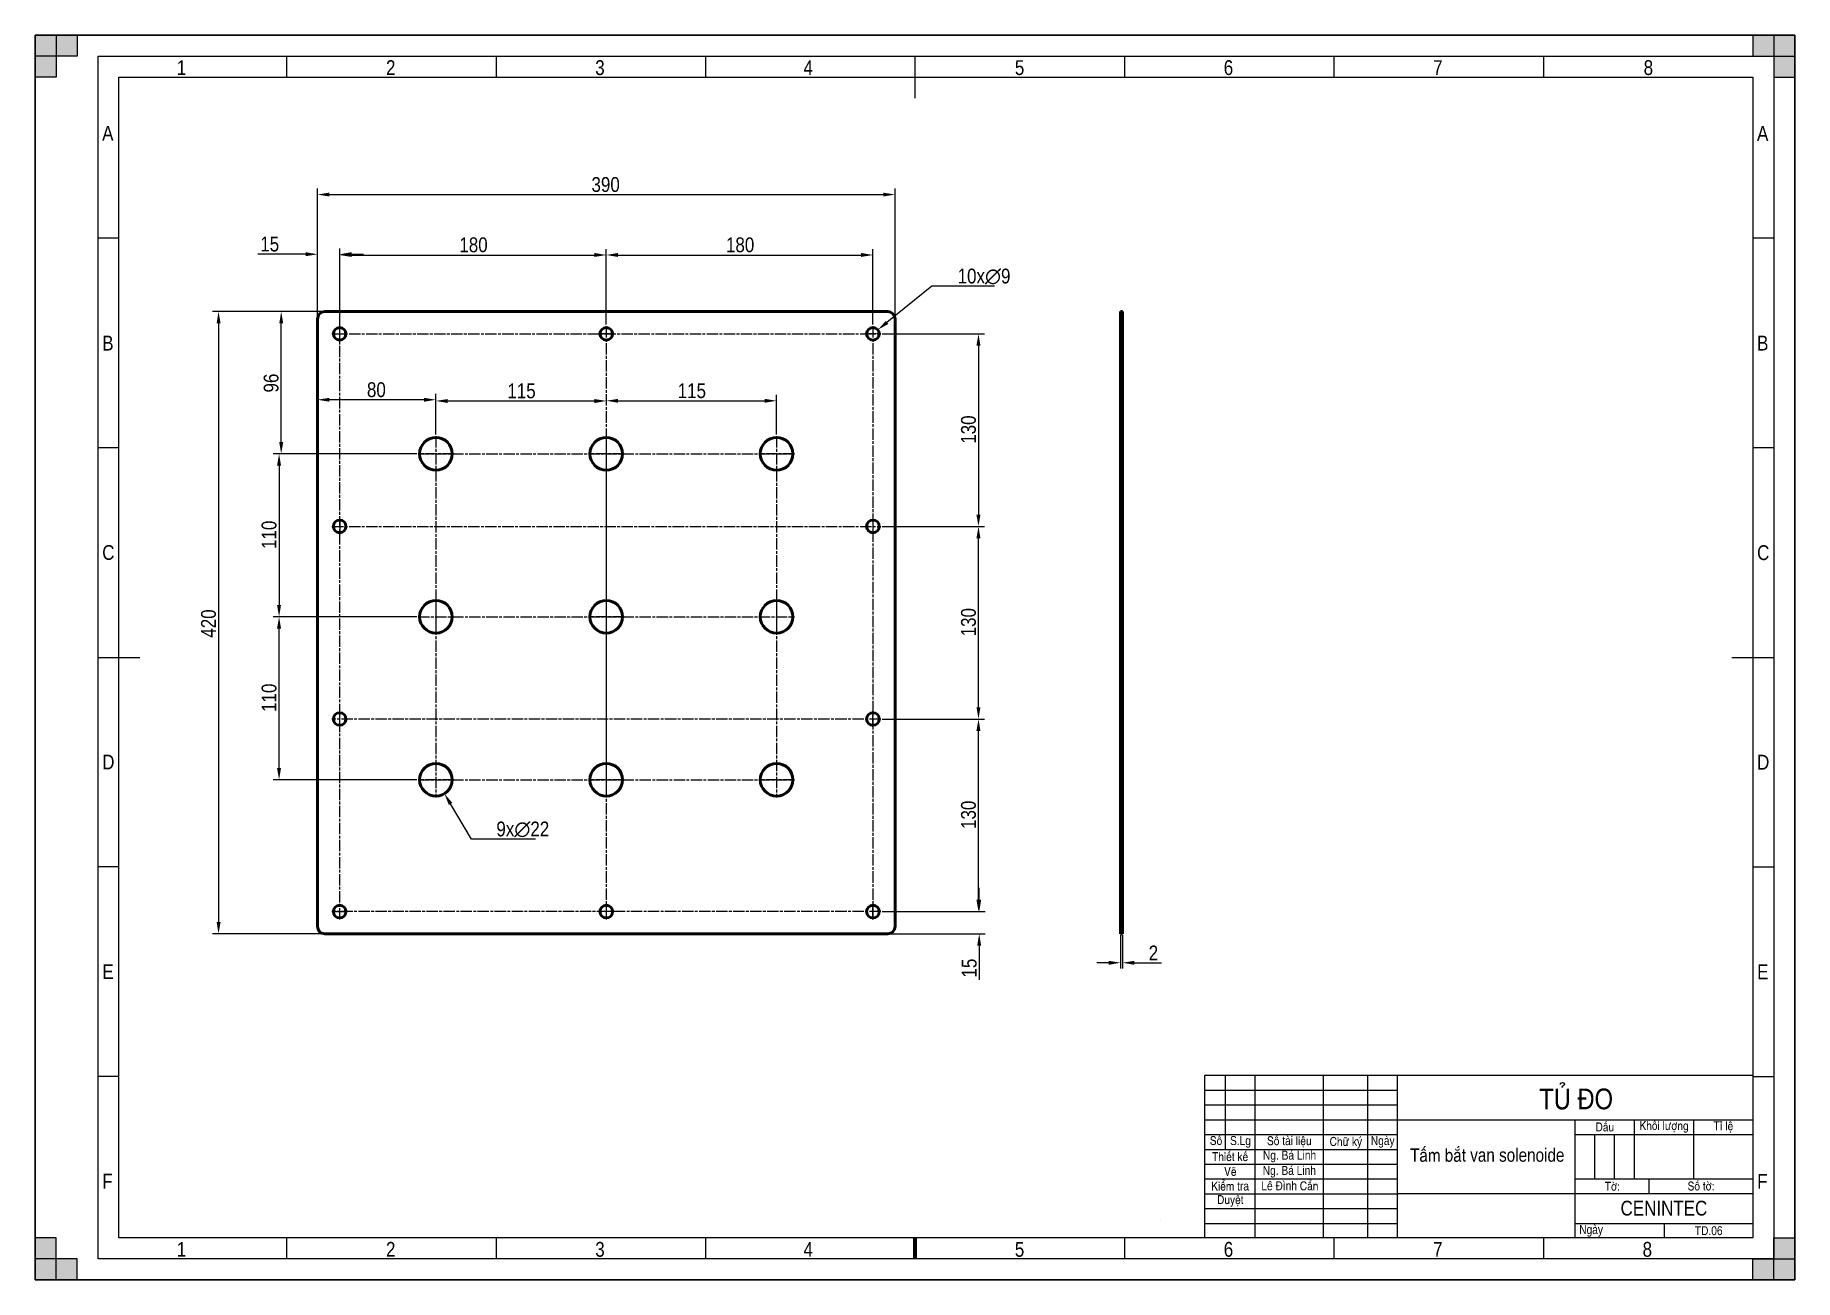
# Model space of a CAD drawing. Header units: millimetres. Extents: x 0 to 1188, y 0 to 840.
import ezdxf

# ---------------------------------------------------------------- set-up
doc = ezdxf.new("R2010")
doc.units = ezdxf.units.MM
doc.header["$LTSCALE"] = 2
doc.linetypes.add('CHAIN', pattern=[0.7087, 0.4724, -0.0591, 0.1181, -0.0591])
doc.linetypes.add('DASHED', pattern=[0.2067, 0.1654, -0.0413])
for name, color, linetype, lineweight in [('Border (ANSI)', 7, 'Continuous', 70), ('Center Mark (ANSI)', 7, 'Continuous', 25), ('Centerline (ANSI)', 7, 'Continuous', 25), ('Co ban', 7, 'Continuous', 50), ('Dimension (ANSI)', 7, 'Continuous', 25), ('Symbol (ANSI)', 7, 'Continuous', 25)]:
    doc.layers.add(name, color=color, linetype=linetype, lineweight=lineweight)
for name, color, linetype, lineweight, true_color in [('Khung ban ve', 5, 'Continuous', 15, 0x0000ff), ('Manh', 7, 'DASHED', 25, 0x008000), ('Manh khung ten', 7, 'Continuous', 15, 0x994c4c), ('Net chu', 30, 'Continuous', 15, 0xff7f00), ('THIN', 5, 'Continuous', 15, 0x0000ff)]:
    doc.layers.add(name, color=color, linetype=linetype, lineweight=lineweight, true_color=true_color)
doc.styles.add('Linh_50', font='')
doc.styles.add('Note Text (ANSI)', font='')
doc.styles.add('StandardAM_ANSI', font='')
doc.styles.get('Linh_50').set_extended_font_data('VNI-Helve-Condense')
doc.styles.get('Note Text (ANSI)').set_extended_font_data('VNI-Helve-Condense')
doc.styles.get('StandardAM_ANSI').set_extended_font_data('VNI-Helve-Condense')
doc.dimstyles.new('Default - mm (ANSI)', dxfattribs={"dimscale": 2, "dimtxt": 5, "dimasz": 4, "dimexe": 2, "dimexo": 0.5, "dimgap": 0.8, "dimtad": 1, "dimtoh": 1, "dimdec": 0, "dimrnd": 1e-08, "dimzin": 4, "dimdsep": 46, "dimtxsty": 'StandardAM_ANSI', "dimcen": 0.09, "dimdle": 10, "dimclrd": 256, "dimclre": 256, "dimclrt": 256, "dimadec": 1, "dimazin": 1, "dimtfac": 0.61, "dimtofl": 0, "dimtmove": 0, "dimatfit": 3, "dimldrblk": 'DOT', "dimfxl": 1, "dimtolj": 1, "dimtzin": 4, "dimlwd": -1, "dimlwe": -1, "dimarcsym": 0})

# ---------------------------------------------------------------- blocks, each defined once
blk = doc.blocks.new('Borders A2_Thuong')
at = {"layer": 'THIN'}
for points in [[(0.01, 420.04), (14.15, 420.04), (14.15, 412.96), (0.01, 412.96)], [(7.08, 420.04), (7.08, 405.89), (0.01, 405.89), (0.01, 420.04)], [(594.01, 412.96), (594.01, 420.04), (579.87, 420.04), (579.87, 412.96)], [(594.01, 420.04), (586.94, 420.04), (586.94, 405.89), (594.01, 405.89)], [(0.01, -0.01), (7.08, -0.01), (7.08, 14.14), (0.01, 14.14)], [(586.94, -0.01), (586.94, 14.14), (594.01, 14.14), (594.01, -0.01)], [(0.01, 7.06), (0.01, -0.01), (14.15, -0.01), (14.15, 7.06)], [(594.01, -0.01), (579.87, -0.01), (579.87, 7.06), (594.01, 7.06)]]:
    blk.add_hatch(color=256, dxfattribs=at).paths.add_polyline_path(points)
at = {"layer": 'Border (ANSI)'}
for p, q in [((379.87, 20.06), (379.87, 20.02)), ((297.01, 14.14), (297.01, 7.06))]:
    blk.add_line(p, q, dxfattribs=at)
at = {"layer": 'Khung ban ve'}
for p, q in [((297.01, 412.96), (297.01, 398.82)), ((28.3, 405.89), (579.87, 405.89)), ((28.3, 14.14), (28.3, 405.89)), ((579.87, 405.89), (579.87, 14.14)), ((21.23, 210.01), (35.37, 210.01)), ((572.8, 210.01), (586.94, 210.01)), ((394.87, 69.02), (579.89, 69.02)), ((394.87, 14.02), (394.87, 69.02)), ((401.87, 44.02), (401.87, 69.02)), ((411.87, 14.02), (411.87, 69.02)), ((434.87, 14.02), (434.87, 69.02)), ((449.87, 14.02), (449.87, 69.02)), ((459.87, 14.02), (459.87, 69.02)), ((579.87, 64.02), (579.89, 64.02)), ((394.87, 54.02), (579.89, 54.02)), ((519.87, 14.02), (519.87, 54.02)), ((539.87, 34.02), (539.87, 54.02)), ((559.87, 34.02), (559.87, 54.02)), ((579.87, 59.02), (579.89, 59.02)), ((394.87, 49.02), (459.87, 49.02)), ((519.87, 49.02), (579.89, 49.02)), ((394.87, 44.02), (459.87, 44.02)), ((579.87, 44.02), (579.89, 44.02)), ((579.87, 39.02), (579.89, 39.02)), ((519.87, 34.02), (579.89, 34.02)), ((544.87, 29.02), (544.87, 34.02)), ((579.87, 29.02), (459.87, 29.02)), ((579.87, 24.02), (579.89, 24.02)), ((579.87, 14.14), (28.3, 14.14))]:
    blk.add_line(p, q, dxfattribs=at)
at = {"layer": 'Manh khung ten', "lineweight": 25}
for p, q in [((594.01, 420.04), (0.01, 420.04)), ((0.01, 420.04), (0.01, -0.01)), ((594.01, -0.01), (594.01, 420.04)), ((0.01, -0.01), (594.01, -0.01))]:
    blk.add_line(p, q, dxfattribs=at)
at = {"layer": 'Manh khung ten'}
for p, q in [((0.01, 420.04), (594.01, 420.04)), ((0.01, -0.01), (0.01, 420.04)), ((594.01, 420.04), (594.01, -0.01)), ((21.23, 412.96), (586.94, 412.96)), ((21.23, 7.06), (21.23, 412.96)), ((84.87, 412.96), (84.87, 405.89)), ((155.58, 412.96), (155.58, 405.89)), ((367.73, 412.96), (367.73, 405.89)), ((438.44, 412.96), (438.44, 405.89)), ((509.15, 412.96), (509.15, 405.89)), ((586.94, 412.96), (586.94, 7.06)), ((28.25, 351.5), (21.2, 351.5)), ((586.89, 351.5), (579.84, 351.5)), ((28.27, 280.73), (21.23, 280.73)), ((586.92, 280.73), (579.87, 280.73)), ((28.27, 139.35), (21.23, 139.35)), ((586.92, 139.3), (579.87, 139.3)), ((28.3, 68.59), (21.25, 68.59)), ((586.94, 68.53), (579.89, 68.53)), ((394.87, 64.02), (459.87, 64.02)), ((394.87, 59.02), (459.87, 59.02)), ((526.54, 34.02), (526.54, 49.02)), ((533.2, 34.02), (533.2, 49.02)), ((394.87, 39.02), (459.87, 39.02)), ((394.87, 34.02), (459.87, 34.02)), ((394.87, 29.02), (459.87, 29.02)), ((394.87, 24.02), (459.87, 24.02)), ((394.87, 19.02), (459.87, 19.02)), ((519.87, 19.02), (579.89, 19.02)), ((549.88, 19.02), (549.88, 14.14)), ((84.87, 14.14), (84.87, 7.06)), ((155.58, 14.14), (155.58, 7.06)), ((226.3, 14.14), (226.3, 7.06)), ((367.73, 14.14), (367.73, 7.06)), ((438.44, 14.14), (438.44, 7.06)), ((509.15, 14.14), (509.15, 7.06)), ((586.94, 7.06), (21.23, 7.06)), ((594.01, -0.01), (0.01, -0.01))]:
    blk.add_line(p, q, dxfattribs=at)
at = {"layer": 'Net chu'}
blk.add_line((226.3, 412.96), (226.3, 405.89), dxfattribs=at)
at = {"layer": 'THIN'}
for p, q in [((0.01, 412.96), (0.01, 420.04)), ((0.01, 420.04), (14.15, 420.04)), ((0.01, 420.04), (7.08, 420.04)), ((0.01, 405.89), (0.01, 420.04)), ((7.08, 420.04), (7.08, 405.89)), ((14.15, 420.04), (14.15, 412.96)), ((594.01, 420.04), (579.87, 420.04)), ((579.87, 420.04), (579.87, 412.96)), ((594.01, 420.04), (586.94, 420.04)), ((586.94, 420.04), (586.94, 405.89)), ((594.01, 412.96), (594.01, 420.04)), ((594.01, 405.89), (594.01, 420.04)), ((14.15, 412.96), (0.01, 412.96)), ((579.87, 412.96), (594.01, 412.96)), ((7.08, 405.89), (0.01, 405.89)), ((586.94, 405.89), (594.01, 405.89)), ((7.08, 14.14), (0.01, 14.14)), ((0.01, 14.14), (0.01, -0.01)), ((7.08, -0.01), (7.08, 14.14)), ((586.94, -0.01), (586.94, 14.14)), ((586.94, 14.14), (594.01, 14.14)), ((594.01, 14.14), (594.01, -0.01)), ((0.01, 7.06), (0.01, -0.01)), ((14.15, 7.06), (0.01, 7.06)), ((14.15, -0.01), (14.15, 7.06)), ((579.87, -0.01), (579.87, 7.06)), ((579.87, 7.06), (594.01, 7.06)), ((594.01, 7.06), (594.01, -0.01)), ((0.01, -0.01), (14.15, -0.01)), ((0.01, -0.01), (7.08, -0.01)), ((594.01, -0.01), (579.87, -0.01)), ((594.01, -0.01), (586.94, -0.01))]:
    blk.add_line(p, q, dxfattribs=at)
at = {"layer": 'Border (ANSI)', "style": 'Note Text (ANSI)'}
for s, insert, char_height, width, attachment_point in [('Daáu', (529.87, 51.55), 3, 19.9371, 5), ('Khoái löôïng', (549.86, 51.58), 3, 19.9371, 5), ('Tæ leä', (569.89, 51.58), 3, 19.9948, 5), ('Soá', (398.63, 46.96), 3, 7.075, 5), ('S.Lg', (406.89, 46.52), 3, 10.0576, 5), ('Soá taøi lieäu', (423.36, 46.56), 3, 22.8599, 5), ('Chöõ kyù', (442.46, 46.22), 3, 15.0245, 5), ('Ngaøy', (454.9, 46.52), 3, 10.0163, 5), ('Thieát keá', (403.38, 41.55), 3, 16.9679, 5), ('Ng. Baù Linh', (423.45, 41.6), 3, 22.8602, 5), ('Veõ', (403.45, 36.54), 3, 17.0139, 5), ('Ng. Baù Linh', (423.38, 36.45), 3, 22.8602, 5), ('Kieåm tra', (403.38, 31.59), 3, 16.9779, 5), ('Leâ Ñình Caån', (423.56, 31.67), 3, 22.8602, 5), ('Tôø:', (532.42, 31.54), 3, 24.9188, 5), ('Soá tôø:', (562.36, 31.61), 3, 34.8305, 5), ('Duyeät', (403.45, 26.61), 3, 16.9779, 5), ('\\fVNI-Helve-Condense|b0|i0;\\H5.0000;CENINTEC', (549.82, 24.14), 5, 59.8872, 5), ('Ngaøy', (521.24, 16.5), 3, 30.0083, 4)]:
    blk.add_mtext(s, dxfattribs=dict(at, insert=insert, char_height=char_height, width=width, attachment_point=attachment_point))
at = {"layer": 'Net chu', "style": 'Linh_50'}
for s, p in [('1', (47.82, 406.6)), ('2', (118.43, 406.6)), ('3', (189.07, 406.6)), ('4', (259.37, 406.6)), ('5', (330.72, 406.6)), ('6', (401.23, 406.6)), ('7', (471.92, 406.6)), ('8', (542.99, 406.6)), ('A', (22.62, 384.44)), ('A', (581.26, 384.38)), ('B', (22.64, 313.62)), ('B', (581.28, 313.62)), ('C', (22.64, 242.96)), ('C', (581.28, 242.9)), ('D', (22.64, 172.24)), ('D', (581.28, 172.19)), ('E', (22.66, 101.47)), ('E', (581.31, 101.42)), ('F', (22.66, 30.76)), ('F', (581.31, 30.71)), ('1', (47.82, 7.77)), ('2', (118.43, 7.77)), ('3', (189.07, 7.77)), ('4', (259.37, 7.77)), ('5', (330.72, 7.77)), ('6', (401.23, 7.77)), ('7', (471.92, 7.77)), ('8', (542.63, 7.77))]:
    blk.add_text(s, height=5, dxfattribs=at).set_placement(p)
blk = doc.blocks.new('*D5')
at = {"layer": 'Defpoints', "color": 0, "transparency": 16777216}
for p in [(580.6, 732.5), (190.6, 648.5), (580.6, 648.5)]:
    blk.add_point(p, dxfattribs=at)
at = {"layer": 'Dimension (ANSI)', "transparency": 16777216}
for p, q in [((190.6, 649.5), (190.6, 736.5)), ((198.6, 732.5), (572.6, 732.5)), ((580.6, 649.5), (580.6, 736.5))]:
    blk.add_line(p, q, dxfattribs=at)
for points in [[(198.6, 733.8), (198.6, 731.2), (190.6, 732.5)], [(572.6, 733.8), (572.6, 731.2), (580.6, 732.5)]]:
    blk.add_solid(points, dxfattribs=at)
at = {"layer": 'Dimension (ANSI)', "color": 150, "true_color": 0x0080ff, "transparency": 16777216, "insert": (375.6, 744.3), "char_height": 10, "attachment_point": 1, "style": 'StandardAM_ANSI'}
blk.add_mtext('\\A1;390', dxfattribs=at)
blk = doc.blocks.new('_Dot')
at = {"color": 0, "linetype": 'ByBlock', "lineweight": -2}
blk.add_line((-0.5, 0), (-1, 0), dxfattribs=at)
at = {"color": 0, "linetype": 'ByBlock', "const_width": 0.5}
blk.add_lwpolyline([(-0.25, 0, 1), (0.25, 0, 1)], format="xyb", close=True, dxfattribs=at)
blk = doc.blocks.new('*D6')
at = {"layer": 'Defpoints', "color": 0, "transparency": 16777216}
for p in [(195.6, 653.5), (123.8, 233.5), (195.6, 233.5)]:
    blk.add_point(p, dxfattribs=at)
at = {"layer": 'Dimension (ANSI)', "transparency": 16777216}
for p, q in [((194.6, 653.5), (119.8, 653.5)), ((123.8, 645.5), (123.8, 241.5)), ((194.6, 233.5), (119.8, 233.5))]:
    blk.add_line(p, q, dxfattribs=at)
for points in [[(122.5, 645.5), (125.2, 645.5), (123.8, 653.5)], [(122.5, 241.5), (125.2, 241.5), (123.8, 233.5)]]:
    blk.add_solid(points, dxfattribs=at)
at = {"layer": 'Dimension (ANSI)', "color": 150, "true_color": 0x0080ff, "transparency": 16777216, "insert": (112, 433.4), "char_height": 10, "attachment_point": 1, "rotation": 90, "style": 'StandardAM_ANSI'}
blk.add_mtext('\\A1;420', dxfattribs=at)
blk = doc.blocks.new('*D7')
at = {"layer": 'Defpoints', "color": 0, "transparency": 16777216}
for p in [(385.6, 691.7), (205.6, 643.7), (385.6, 643.7)]:
    blk.add_point(p, dxfattribs=at)
at = {"layer": 'Dimension (ANSI)', "transparency": 16777216}
for p, q in [((205.6, 644.7), (205.6, 695.7)), ((213.6, 691.7), (377.6, 691.7)), ((385.6, 644.7), (385.6, 695.7))]:
    blk.add_line(p, q, dxfattribs=at)
for points in [[(213.6, 693.1), (213.6, 690.4), (205.6, 691.7)], [(377.6, 693.1), (377.6, 690.4), (385.6, 691.7)]]:
    blk.add_solid(points, dxfattribs=at)
at = {"layer": 'Dimension (ANSI)', "color": 150, "true_color": 0x0080ff, "transparency": 16777216, "insert": (286.4, 703.6), "char_height": 10, "attachment_point": 1, "style": 'StandardAM_ANSI'}
blk.add_mtext('\\A1;180', dxfattribs=at)
blk = doc.blocks.new('*D8')
at = {"layer": 'Defpoints', "color": 0, "transparency": 16777216}
for p in [(565.6, 691.7), (385.6, 643.7), (565.6, 643.7)]:
    blk.add_point(p, dxfattribs=at)
at = {"layer": 'Dimension (ANSI)', "transparency": 16777216}
for p, q in [((385.6, 644.7), (385.6, 695.7)), ((393.6, 691.7), (557.6, 691.7)), ((565.6, 644.7), (565.6, 695.7))]:
    blk.add_line(p, q, dxfattribs=at)
for points in [[(393.6, 693.1), (393.6, 690.4), (385.6, 691.7)], [(557.6, 693.1), (557.6, 690.4), (565.6, 691.7)]]:
    blk.add_solid(points, dxfattribs=at)
at = {"layer": 'Dimension (ANSI)', "color": 150, "true_color": 0x0080ff, "transparency": 16777216, "insert": (466.4, 703.6), "char_height": 10, "attachment_point": 1, "style": 'StandardAM_ANSI'}
blk.add_mtext('\\A1;180', dxfattribs=at)
blk = doc.blocks.new('*D9')
at = {"layer": 'Defpoints', "color": 0, "transparency": 16777216}
for p in [(570.9, 638.5), (570.9, 508.5), (636.9, 508.5)]:
    blk.add_point(p, dxfattribs=at)
at = {"layer": 'Dimension (ANSI)', "transparency": 16777216}
for p, q in [((571.9, 638.5), (640.9, 638.5)), ((636.9, 630.5), (636.9, 516.5)), ((571.9, 508.5), (640.9, 508.5))]:
    blk.add_line(p, q, dxfattribs=at)
for points in [[(635.5, 630.5), (638.2, 630.5), (636.9, 638.5)], [(635.5, 516.5), (638.2, 516.5), (636.9, 508.5)]]:
    blk.add_solid(points, dxfattribs=at)
at = {"layer": 'Dimension (ANSI)', "color": 150, "true_color": 0x0080ff, "transparency": 16777216, "insert": (625.1, 564.3), "char_height": 10, "attachment_point": 1, "rotation": 90, "style": 'StandardAM_ANSI'}
blk.add_mtext('\\A1;130', dxfattribs=at)
blk = doc.blocks.new('*D10')
at = {"layer": 'Defpoints', "color": 0, "transparency": 16777216}
for p in [(570.9, 508.5), (636.9, 508.5), (570.9, 378.5)]:
    blk.add_point(p, dxfattribs=at)
at = {"layer": 'Dimension (ANSI)', "transparency": 16777216}
for p, q in [((571.9, 508.5), (640.9, 508.5)), ((636.9, 386.5), (636.9, 500.5)), ((571.9, 378.5), (640.9, 378.5))]:
    blk.add_line(p, q, dxfattribs=at)
for points in [[(635.5, 500.5), (638.2, 500.5), (636.9, 508.5)], [(635.5, 386.5), (638.2, 386.5), (636.9, 378.5)]]:
    blk.add_solid(points, dxfattribs=at)
at = {"layer": 'Dimension (ANSI)', "color": 150, "true_color": 0x0080ff, "transparency": 16777216, "insert": (625.1, 434.3), "char_height": 10, "attachment_point": 1, "rotation": 90, "style": 'StandardAM_ANSI'}
blk.add_mtext('\\A1;130', dxfattribs=at)
blk = doc.blocks.new('*D11')
at = {"layer": 'Defpoints', "color": 0, "transparency": 16777216}
for p in [(570.9, 378.5), (636.9, 378.5), (570.9, 248.5)]:
    blk.add_point(p, dxfattribs=at)
at = {"layer": 'Dimension (ANSI)', "transparency": 16777216}
for p, q in [((571.9, 378.5), (640.9, 378.5)), ((636.9, 256.5), (636.9, 370.5)), ((571.9, 248.5), (640.9, 248.5))]:
    blk.add_line(p, q, dxfattribs=at)
for points in [[(635.5, 370.5), (638.2, 370.5), (636.9, 378.5)], [(635.5, 256.5), (638.2, 256.5), (636.9, 248.5)]]:
    blk.add_solid(points, dxfattribs=at)
at = {"layer": 'Dimension (ANSI)', "color": 150, "true_color": 0x0080ff, "transparency": 16777216, "insert": (625.1, 304.3), "char_height": 10, "attachment_point": 1, "rotation": 90, "style": 'StandardAM_ANSI'}
blk.add_mtext('\\A1;130', dxfattribs=at)
blk = doc.blocks.new('*D12')
at = {"layer": 'Defpoints', "color": 0, "transparency": 16777216}
for p in [(570.9, 248.5), (637.4, 248.5), (575.6, 233.5)]:
    blk.add_point(p, dxfattribs=at)
at = {"layer": 'Dimension (ANSI)', "transparency": 16777216}
for p, q in [((637.4, 256.5), (637.4, 264.5)), ((571.9, 248.5), (641.4, 248.5)), ((576.6, 233.5), (641.4, 233.5)), ((637.4, 225.5), (637.4, 202.4))]:
    blk.add_line(p, q, dxfattribs=at)
for points in [[(636, 256.5), (638.7, 256.5), (637.4, 248.5)], [(636, 225.5), (638.7, 225.5), (637.4, 233.5)]]:
    blk.add_solid(points, dxfattribs=at)
at = {"layer": 'Dimension (ANSI)', "color": 150, "true_color": 0x0080ff, "transparency": 16777216, "insert": (625.6, 204), "char_height": 10, "attachment_point": 1, "rotation": 90, "style": 'StandardAM_ANSI'}
blk.add_mtext('\\A1;15', dxfattribs=at)
blk = doc.blocks.new('*D13')
at = {"layer": 'Defpoints', "color": 0, "transparency": 16777216}
for p in [(190.6, 692.2), (190.6, 648.5), (205.6, 638.5)]:
    blk.add_point(p, dxfattribs=at)
at = {"layer": 'Dimension (ANSI)', "transparency": 16777216}
for p, q in [((182.6, 692.2), (150.4, 692.2)), ((190.6, 649.5), (190.6, 696.2)), ((205.6, 639.5), (205.6, 696.2)), ((213.6, 692.2), (221.6, 692.2))]:
    blk.add_line(p, q, dxfattribs=at)
for points in [[(182.6, 693.6), (182.6, 690.9), (190.6, 692.2)], [(213.6, 693.6), (213.6, 690.9), (205.6, 692.2)]]:
    blk.add_solid(points, dxfattribs=at)
at = {"layer": 'Dimension (ANSI)', "color": 150, "true_color": 0x0080ff, "transparency": 16777216, "insert": (152, 704.1), "char_height": 10, "attachment_point": 1, "style": 'StandardAM_ANSI'}
blk.add_mtext('\\A1;15', dxfattribs=at)
blk = doc.blocks.new('*D14')
at = {"layer": 'Defpoints', "color": 0, "transparency": 16777216}
for p in [(562.3, 635.8), (568.9, 641.2)]:
    blk.add_point(p, dxfattribs=at)
at = {"layer": 'Dimension (ANSI)', "transparency": 16777216}
for p, q in [((605.4, 670.7), (575.1, 646.2)), ((647.8, 670.7), (605.4, 670.7)), ((565.4, 638.5), (565.8, 638.5)), ((565.6, 638.3), (565.6, 638.7))]:
    blk.add_line(p, q, dxfattribs=at)
blk.add_solid([(574.3, 647.2), (576, 645.2), (568.9, 641.2)], dxfattribs=at)
at = {"layer": 'Dimension (ANSI)', "color": 150, "true_color": 0x0080ff, "transparency": 16777216, "insert": (622.8, 682.5), "char_height": 10, "attachment_point": 1, "style": 'StandardAM_ANSI'}
blk.add_mtext('\\A1;\\fVNI-Helve-Condense|b0|i0;\\H10.0000;10x∅9', dxfattribs=at)
blk = doc.blocks.new('*D15')
at = {"layer": 'Defpoints', "color": 0, "transparency": 16777216}
for p in [(385.6, 593.3), (385.6, 593.2), (270.6, 569.5)]:
    blk.add_point(p, dxfattribs=at)
at = {"layer": 'Dimension (ANSI)', "transparency": 16777216}
for p, q in [((270.6, 570.5), (270.6, 597.2)), ((278.6, 593.2), (377.6, 593.2))]:
    blk.add_line(p, q, dxfattribs=at)
for points in [[(278.6, 594.5), (278.6, 591.8), (270.6, 593.2)], [(377.6, 594.5), (377.6, 591.8), (385.6, 593.2)]]:
    blk.add_solid(points, dxfattribs=at)
at = {"layer": 'Dimension (ANSI)', "color": 150, "true_color": 0x0080ff, "transparency": 16777216, "insert": (318.8, 605), "char_height": 10, "attachment_point": 1, "style": 'StandardAM_ANSI'}
blk.add_mtext('\\A1;115', dxfattribs=at)
blk = doc.blocks.new('*D16')
at = {"layer": 'Defpoints', "color": 0, "transparency": 16777216}
for p in [(385.6, 589.8), (500.6, 593.3), (500.6, 569.5)]:
    blk.add_point(p, dxfattribs=at)
at = {"layer": 'Dimension (ANSI)', "transparency": 16777216}
for p, q in [((500.6, 570.5), (500.6, 597.3)), ((393.6, 593.3), (492.6, 593.3))]:
    blk.add_line(p, q, dxfattribs=at)
for points in [[(393.6, 594.6), (393.6, 592), (385.6, 593.3)], [(492.6, 594.6), (492.6, 592), (500.6, 593.3)]]:
    blk.add_solid(points, dxfattribs=at)
at = {"layer": 'Dimension (ANSI)', "color": 150, "true_color": 0x0080ff, "transparency": 16777216, "insert": (433.8, 605.1), "char_height": 10, "attachment_point": 1, "style": 'StandardAM_ANSI'}
blk.add_mtext('\\A1;115', dxfattribs=at)
blk = doc.blocks.new('*D17')
at = {"layer": 'Defpoints', "color": 0, "transparency": 16777216}
for p in [(190.6, 594.5), (190.6, 594), (270.6, 569.5)]:
    blk.add_point(p, dxfattribs=at)
at = {"layer": 'Dimension (ANSI)', "transparency": 16777216}
for p, q in [((270.6, 570.5), (270.6, 598)), ((262.6, 594), (198.6, 594))]:
    blk.add_line(p, q, dxfattribs=at)
for points in [[(198.6, 595.3), (198.6, 592.7), (190.6, 594)], [(262.6, 595.3), (262.6, 592.7), (270.6, 594)]]:
    blk.add_solid(points, dxfattribs=at)
at = {"layer": 'Dimension (ANSI)', "color": 150, "true_color": 0x0080ff, "transparency": 16777216, "insert": (224, 605.8), "char_height": 10, "attachment_point": 1, "style": 'StandardAM_ANSI'}
blk.add_mtext('\\A1;80', dxfattribs=at)
blk = doc.blocks.new('*D18')
at = {"layer": 'Defpoints', "color": 0, "transparency": 16777216}
for p in [(258.6, 557.5), (164.7, 447.5), (258.6, 447.5)]:
    blk.add_point(p, dxfattribs=at)
at = {"layer": 'Dimension (ANSI)', "transparency": 16777216}
for p, q in [((257.6, 557.5), (160.7, 557.5)), ((164.7, 549.5), (164.7, 455.5)), ((257.6, 447.5), (160.7, 447.5))]:
    blk.add_line(p, q, dxfattribs=at)
for points in [[(163.3, 549.5), (166, 549.5), (164.7, 557.5)], [(163.3, 455.5), (166, 455.5), (164.7, 447.5)]]:
    blk.add_solid(points, dxfattribs=at)
at = {"layer": 'Dimension (ANSI)', "color": 150, "true_color": 0x0080ff, "transparency": 16777216, "insert": (152.9, 493.3), "char_height": 10, "attachment_point": 1, "rotation": 90, "style": 'StandardAM_ANSI'}
blk.add_mtext('\\A1;110', dxfattribs=at)
blk = doc.blocks.new('*D19')
at = {"layer": 'Defpoints', "color": 0, "transparency": 16777216}
for p in [(164.7, 447.5), (258.6, 447.5), (258.6, 337.5)]:
    blk.add_point(p, dxfattribs=at)
at = {"layer": 'Dimension (ANSI)', "transparency": 16777216}
for p, q in [((257.6, 447.5), (160.7, 447.5)), ((164.7, 345.5), (164.7, 439.5)), ((257.6, 337.5), (160.7, 337.5))]:
    blk.add_line(p, q, dxfattribs=at)
for points in [[(163.3, 439.5), (166, 439.5), (164.7, 447.5)], [(163.3, 345.5), (166, 345.5), (164.7, 337.5)]]:
    blk.add_solid(points, dxfattribs=at)
at = {"layer": 'Dimension (ANSI)', "color": 150, "true_color": 0x0080ff, "transparency": 16777216, "insert": (152.9, 383.3), "char_height": 10, "attachment_point": 1, "rotation": 90, "style": 'StandardAM_ANSI'}
blk.add_mtext('\\A1;110', dxfattribs=at)
blk = doc.blocks.new('*D20')
at = {"layer": 'Defpoints', "color": 0, "transparency": 16777216}
for p in [(166.1, 653.5), (195.6, 653.5), (258.6, 557.5)]:
    blk.add_point(p, dxfattribs=at)
at = {"layer": 'Dimension (ANSI)', "transparency": 16777216}
for p, q in [((194.6, 653.5), (162.1, 653.5)), ((166.1, 565.5), (166.1, 645.5)), ((257.6, 557.5), (162.1, 557.5))]:
    blk.add_line(p, q, dxfattribs=at)
for points in [[(164.8, 645.5), (167.5, 645.5), (166.1, 653.5)], [(164.8, 565.5), (167.5, 565.5), (166.1, 557.5)]]:
    blk.add_solid(points, dxfattribs=at)
at = {"layer": 'Dimension (ANSI)', "color": 150, "true_color": 0x0080ff, "transparency": 16777216, "insert": (154.3, 598.9), "char_height": 10, "attachment_point": 1, "rotation": 90, "style": 'StandardAM_ANSI'}
blk.add_mtext('\\A1;96', dxfattribs=at)
blk = doc.blocks.new('*D21')
at = {"layer": 'Defpoints', "color": 0, "transparency": 16777216}
for p in [(264.9, 346.9), (276.3, 328.1)]:
    blk.add_point(p, dxfattribs=at)
at = {"layer": 'Dimension (ANSI)', "transparency": 16777216}
for p, q in [((270.4, 337.5), (270.8, 337.5)), ((270.6, 337.3), (270.6, 337.7)), ((294.7, 297.5), (280.4, 321.2)), ((337.8, 297.5), (294.7, 297.5))]:
    blk.add_line(p, q, dxfattribs=at)
blk.add_solid([(281.6, 321.9), (279.3, 320.5), (276.3, 328.1)], dxfattribs=at)
at = {"layer": 'Dimension (ANSI)', "color": 150, "true_color": 0x0080ff, "transparency": 16777216, "insert": (311.4, 309.3), "char_height": 10, "attachment_point": 1, "style": 'StandardAM_ANSI'}
blk.add_mtext('\\A1;\\fVNI-Helve-Condense|b0|i0;\\H10.0000;9x∅22', dxfattribs=at)
blk = doc.blocks.new('*D22')
at = {"layer": 'Defpoints', "color": 0, "transparency": 16777216}
for p in [(732.7, 233.5), (734.2, 233.5), (734.2, 214)]:
    blk.add_point(p, dxfattribs=at)
at = {"layer": 'Dimension (ANSI)', "transparency": 16777216}
for p, q in [((732.7, 232.5), (732.7, 210)), ((734.2, 232.5), (734.2, 210)), ((724.7, 214), (716.7, 214)), ((742.2, 214), (760.4, 214))]:
    blk.add_line(p, q, dxfattribs=at)
for points in [[(724.7, 215.3), (724.7, 212.6), (732.7, 214)], [(742.2, 215.3), (742.2, 212.6), (734.2, 214)]]:
    blk.add_solid(points, dxfattribs=at)
at = {"layer": 'Dimension (ANSI)', "color": 150, "true_color": 0x0080ff, "transparency": 16777216, "insert": (751.8, 225.6), "char_height": 10, "attachment_point": 1, "style": 'StandardAM_ANSI'}
blk.add_mtext('\\A1;2', dxfattribs=at)

msp = doc.modelspace()

# ---------------------------------------------------------------- linework, layer by layer
at = {"layer": 'Center Mark (ANSI)', "linetype": 'CHAIN', "ltscale": 2.916408}
for p, q in [((200.4, 638.5), (210.9, 638.5)), ((390.9, 638.5), (380.4, 638.5)), ((570.9, 638.5), (560.4, 638.5)), ((205.6, 513.7), (205.6, 503.2)), ((565.6, 513.7), (565.6, 503.2)), ((205.6, 373.2), (205.6, 383.7)), ((565.6, 373.2), (565.6, 383.7)), ((565.6, 243.2), (565.6, 253.7)), ((200.4, 248.5), (210.9, 248.5)), ((390.9, 248.5), (380.4, 248.5))]:
    msp.add_line(p, q, dxfattribs=at)
at = {"layer": 'Center Mark (ANSI)', "linetype": 'CHAIN', "ltscale": 8.113447}
for p, q in [((282.6, 557.5), (258.6, 557.5)), ((397.6, 557.5), (373.6, 557.5)), ((512.6, 557.5), (488.6, 557.5)), ((270.6, 459.5), (270.6, 435.5)), ((385.6, 459.5), (385.6, 435.5)), ((500.6, 459.5), (500.6, 435.5)), ((397.6, 447.5), (373.6, 447.5)), ((282.6, 337.5), (258.6, 337.5)), ((397.6, 337.5), (373.6, 337.5)), ((512.6, 337.5), (488.6, 337.5))]:
    msp.add_line(p, q, dxfattribs=at)
at = {"layer": 'Centerline (ANSI)', "linetype": 'CHAIN', "ltscale": 8.113447}
for p, q in [((205.6, 243.2), (205.6, 643.7)), ((385.6, 643.7), (385.6, 243.2)), ((565.6, 643.7), (565.6, 243.2)), ((200.4, 638.5), (570.9, 638.5)), ((270.6, 569.5), (270.6, 325.5)), ((385.6, 569.5), (385.6, 325.5)), ((500.6, 569.5), (500.6, 325.5)), ((258.6, 557.5), (512.6, 557.5)), ((200.4, 508.5), (570.9, 508.5)), ((258.6, 447.5), (512.6, 447.5)), ((570.9, 378.5), (200.4, 378.5)), ((258.6, 337.5), (512.6, 337.5)), ((570.9, 248.5), (200.4, 248.5))]:
    msp.add_line(p, q, dxfattribs=at)
at = {"layer": 'Co ban'}
for p, q in [((575.6, 653.5), (195.6, 653.5)), ((732.7, 648.5), (732.7, 653.5)), ((734.2, 653.5), (732.7, 653.5)), ((734.2, 653.5), (734.2, 648.5)), ((190.6, 648.5), (190.6, 238.5)), ((580.6, 238.5), (580.6, 648.5)), ((732.7, 238.5), (732.7, 648.5)), ((734.2, 238.5), (734.2, 648.5)), ((732.7, 233.5), (732.7, 238.5)), ((734.2, 238.5), (734.2, 233.5)), ((195.6, 233.5), (575.6, 233.5)), ((732.7, 233.5), (734.2, 233.5))]:
    msp.add_line(p, q, dxfattribs=at)
for centre, radius in [((205.6, 638.5), 4.25), ((385.6, 638.5), 4.25), ((565.6, 638.5), 4.25), ((270.6, 557.5), 11), ((385.6, 557.5), 11), ((500.6, 557.5), 11), ((205.6, 508.5), 4.25), ((565.6, 508.5), 4.25), ((270.6, 447.5), 11), ((385.6, 447.5), 11), ((500.6, 447.5), 11), ((205.6, 378.5), 4.25), ((565.6, 378.5), 4.25), ((270.6, 337.5), 11), ((385.6, 337.5), 11), ((500.6, 337.5), 11), ((205.6, 248.5), 4.25), ((385.6, 248.5), 4.25), ((565.6, 248.5), 4.25)]:
    msp.add_circle(centre, radius, dxfattribs=at)
for centre, start, end in [((195.6, 648.5), 90, 180), ((575.6, 648.5), 0, 90), ((195.6, 238.5), 180, 270), ((575.6, 238.5), 270, 0)]:
    msp.add_arc(centre, 5, start, end, dxfattribs=at)
at = {"layer": 'Manh', "ltscale": 1.428422}
for p, q in [((732.7, 642.7), (734.2, 642.7)), ((732.7, 634.2), (734.2, 634.2)), ((732.7, 568.5), (734.2, 568.5)), ((732.7, 546.5), (734.2, 546.5)), ((732.7, 512.7), (734.2, 512.7)), ((732.7, 504.2), (734.2, 504.2)), ((732.7, 458.5), (734.2, 458.5)), ((732.7, 436.5), (734.2, 436.5)), ((732.7, 382.7), (734.2, 382.7)), ((732.7, 374.2), (734.2, 374.2)), ((732.7, 348.5), (734.2, 348.5)), ((732.7, 326.5), (734.2, 326.5)), ((732.7, 252.7), (734.2, 252.7)), ((732.7, 244.2), (734.2, 244.2))]:
    msp.add_line(p, q, dxfattribs=at)

# ---------------------------------------------------------------- block references
at = {"xscale": 2, "yscale": 2, "zscale": 2}
msp.add_blockref('Borders A2_Thuong', (0, 0), dxfattribs=at)

# ---------------------------------------------------------------- texts
at = {"layer": 'Symbol (ANSI)', "attachment_point": 5, "style": 'Note Text (ANSI)'}
for s, insert, char_height, width in [('{\\fVNI-Helve-Condense|b0|i0;\\H14.0000;TUÛ ÑO}', (1040.4, 121.9), 14, 240.118), ('{\\fVNI-Helve-Condense|b0|i0;\\H9.0000;Taám baét van solenoide}', (980.4, 84.1), 9, 124.862), ('{\\fVNI-Helve-Condense|b0|i0;TD.06}', (1129.9, 33.1), 6, 80.266)]:
    msp.add_mtext(s, dxfattribs=dict(at, insert=insert, char_height=char_height, width=width))

# ---------------------------------------------------------------- dimensions: what is measured, and where the dimension line sits
at = {"layer": 'Dimension (ANSI)'}
for base, p1, p2, angle, override, picture, middle in [((580.6, 732.5), (190.6, 648.5), (580.6, 648.5), 180, {"dimgap": 0.8, "dimtoh": 0, "dimdec": 0, "dimtol": 0, "dimlim": 0, "dimtp": 0, "dimtm": 0, "dimtdec": 2, "dimatfit": 1}, '*D5', (385.6, 732.5)), ((190.6, 692.2), (205.6, 638.5), (190.6, 648.5), 180, {"dimgap": 0.8, "dimtoh": 0, "dimdec": 0, "dimtol": 0, "dimlim": 0, "dimtp": 0, "dimtm": 0, "dimtdec": 2, "dimatfit": 1}, '*D13', (157.9, 692.2)), ((565.6, 691.7), (385.6, 643.7), (565.6, 643.7), 180, {"dimgap": 0.8, "dimtoh": 0, "dimdec": 0, "dimtol": 0, "dimlim": 0, "dimtp": 0, "dimtm": 0, "dimtdec": 2, "dimatfit": 1}, '*D8', (475.6, 691.7)), ((123.8, 233.5), (195.6, 653.5), (195.6, 233.5), 90, {"dimgap": 0.8, "dimtoh": 0, "dimdec": 0, "dimtol": 0, "dimlim": 0, "dimtp": 0, "dimtm": 0, "dimtdec": 2, "dimatfit": 1}, '*D6', (123.8, 443.5)), ((166.1, 653.5), (258.6, 557.5), (195.6, 653.5), 270, {"dimgap": 0.8, "dimtoh": 0, "dimdec": 0, "dimtol": 0, "dimlim": 0, "dimtp": 0, "dimtm": 0, "dimtdec": 2, "dimatfit": 1}, '*D20', (166.1, 605.5)), ((636.9, 508.5), (570.9, 638.5), (570.9, 508.5), 270, {"dimgap": 0.8, "dimtoh": 0, "dimdec": 0, "dimtol": 0, "dimlim": 0, "dimtp": 0, "dimtm": 0, "dimtdec": 2, "dimatfit": 1}, '*D9', (636.9, 573.5)), ((190.6, 594), (270.6, 569.5), (190.6, 594.5), 180, {"dimgap": 0.8, "dimtoh": 0, "dimdec": 0, "dimse2": 1, "dimtol": 0, "dimlim": 0, "dimtp": 0, "dimtm": 0, "dimtdec": 2, "dimatfit": 1}, '*D17', (230.6, 594)), ((385.6, 593.2), (270.6, 569.5), (385.6, 593.3), 180, {"dimgap": 0.8, "dimtoh": 0, "dimdec": 0, "dimse2": 1, "dimtol": 0, "dimlim": 0, "dimtp": 0, "dimtm": 0, "dimtdec": 2, "dimatfit": 1}, '*D15', (328.1, 593.2)), ((500.6, 593.3), (385.6, 589.8), (500.6, 569.5), 180, {"dimgap": 0.8, "dimtoh": 0, "dimdec": 0, "dimse1": 1, "dimtol": 0, "dimlim": 0, "dimtp": 0, "dimtm": 0, "dimtdec": 2, "dimatfit": 1}, '*D16', (443.1, 593.3)), ((164.7, 447.5), (258.6, 557.5), (258.6, 447.5), 270, {"dimgap": 0.8, "dimtoh": 0, "dimdec": 0, "dimtol": 0, "dimlim": 0, "dimtp": 0, "dimtm": 0, "dimtdec": 2, "dimatfit": 1}, '*D18', (164.7, 502.5)), ((636.9, 508.5), (570.9, 378.5), (570.9, 508.5), 90, {"dimgap": 0.8, "dimtoh": 0, "dimdec": 0, "dimtol": 0, "dimlim": 0, "dimtp": 0, "dimtm": 0, "dimtdec": 2, "dimatfit": 1}, '*D10', (636.9, 443.5)), ((164.7, 447.5), (258.6, 337.5), (258.6, 447.5), 270, {"dimgap": 0.8, "dimtoh": 0, "dimdec": 0, "dimtol": 0, "dimlim": 0, "dimtp": 0, "dimtm": 0, "dimtdec": 2, "dimatfit": 1}, '*D19', (164.7, 392.5)), ((636.9, 378.5), (570.9, 248.5), (570.9, 378.5), 90, {"dimgap": 0.8, "dimtoh": 0, "dimdec": 0, "dimtol": 0, "dimlim": 0, "dimtp": 0, "dimtm": 0, "dimtdec": 2, "dimatfit": 1}, '*D11', (636.9, 313.5)), ((637.4, 248.5), (575.6, 233.5), (570.9, 248.5), 270, {"dimgap": 0.8, "dimtoh": 0, "dimdec": 0, "dimtol": 0, "dimlim": 0, "dimtp": 0, "dimtm": 0, "dimtdec": 2, "dimatfit": 1}, '*D12', (637.4, 209.9)), ((734.2444597, 213.9668141), (732.7444597, 233.4973338), (734.2444597, 233.4973338), 180, {"dimgap": 0.8, "dimtoh": 0, "dimdec": 0, "dimtol": 0, "dimlim": 0, "dimtp": 0, "dimtm": 0, "dimtdec": 2, "dimatfit": 1}, '*D22', (755.3024038, 213.9668141))]:
    dim = msp.add_linear_dim(base=base, p1=p1, p2=p2, angle=angle, dimstyle='Default - mm (ANSI)', override=override, dxfattribs=at)
    dim.commit()
    dim.dimension.update_dxf_attribs({"geometry": picture, "text_midpoint": middle, "dimtype": 160})
dim = msp.add_linear_dim(base=(385.6, 691.7), p1=(205.6, 643.7), p2=(385.6, 643.7), dimstyle='Default - mm (ANSI)', override={"dimgap": 0.8, "dimtoh": 0, "dimdec": 0, "dimtol": 0, "dimlim": 0, "dimtp": 0, "dimtm": 0, "dimtdec": 2, "dimatfit": 1}, dxfattribs=at)
dim.commit()
dim.dimension.update_dxf_attribs({"geometry": '*D7', "text_midpoint": (295.6, 691.7), "dimtype": 160})
for p1, p2, text, picture, middle in [((562.3158, 635.8223), (568.9209, 641.1724), '\\fVNI-Helve-Condense|b0|i0;\\H10.0000;10x<>', '*D14', (635.2703, 670.689)), ((264.9, 346.9), (276.3, 328.1), '\\fVNI-Helve-Condense|b0|i0;\\H10.0000;9x<>', '*D21', (324.6, 297.5))]:
    dim = msp.add_diameter_dim_2p(p1=p1, p2=p2, text=text, dimstyle='Default - mm (ANSI)', override={"dimgap": 0.8, "dimtih": 1, "dimdec": 0, "dimlfac": 1, "dimtol": 0, "dimlim": 0, "dimtp": 0, "dimtm": 0, "dimtdec": 2}, dxfattribs=at)
    dim.commit()
    dim.dimension.update_dxf_attribs({"geometry": picture, "text_midpoint": middle, "dimtype": 163})

doc.saveas('drawing.dxf')
